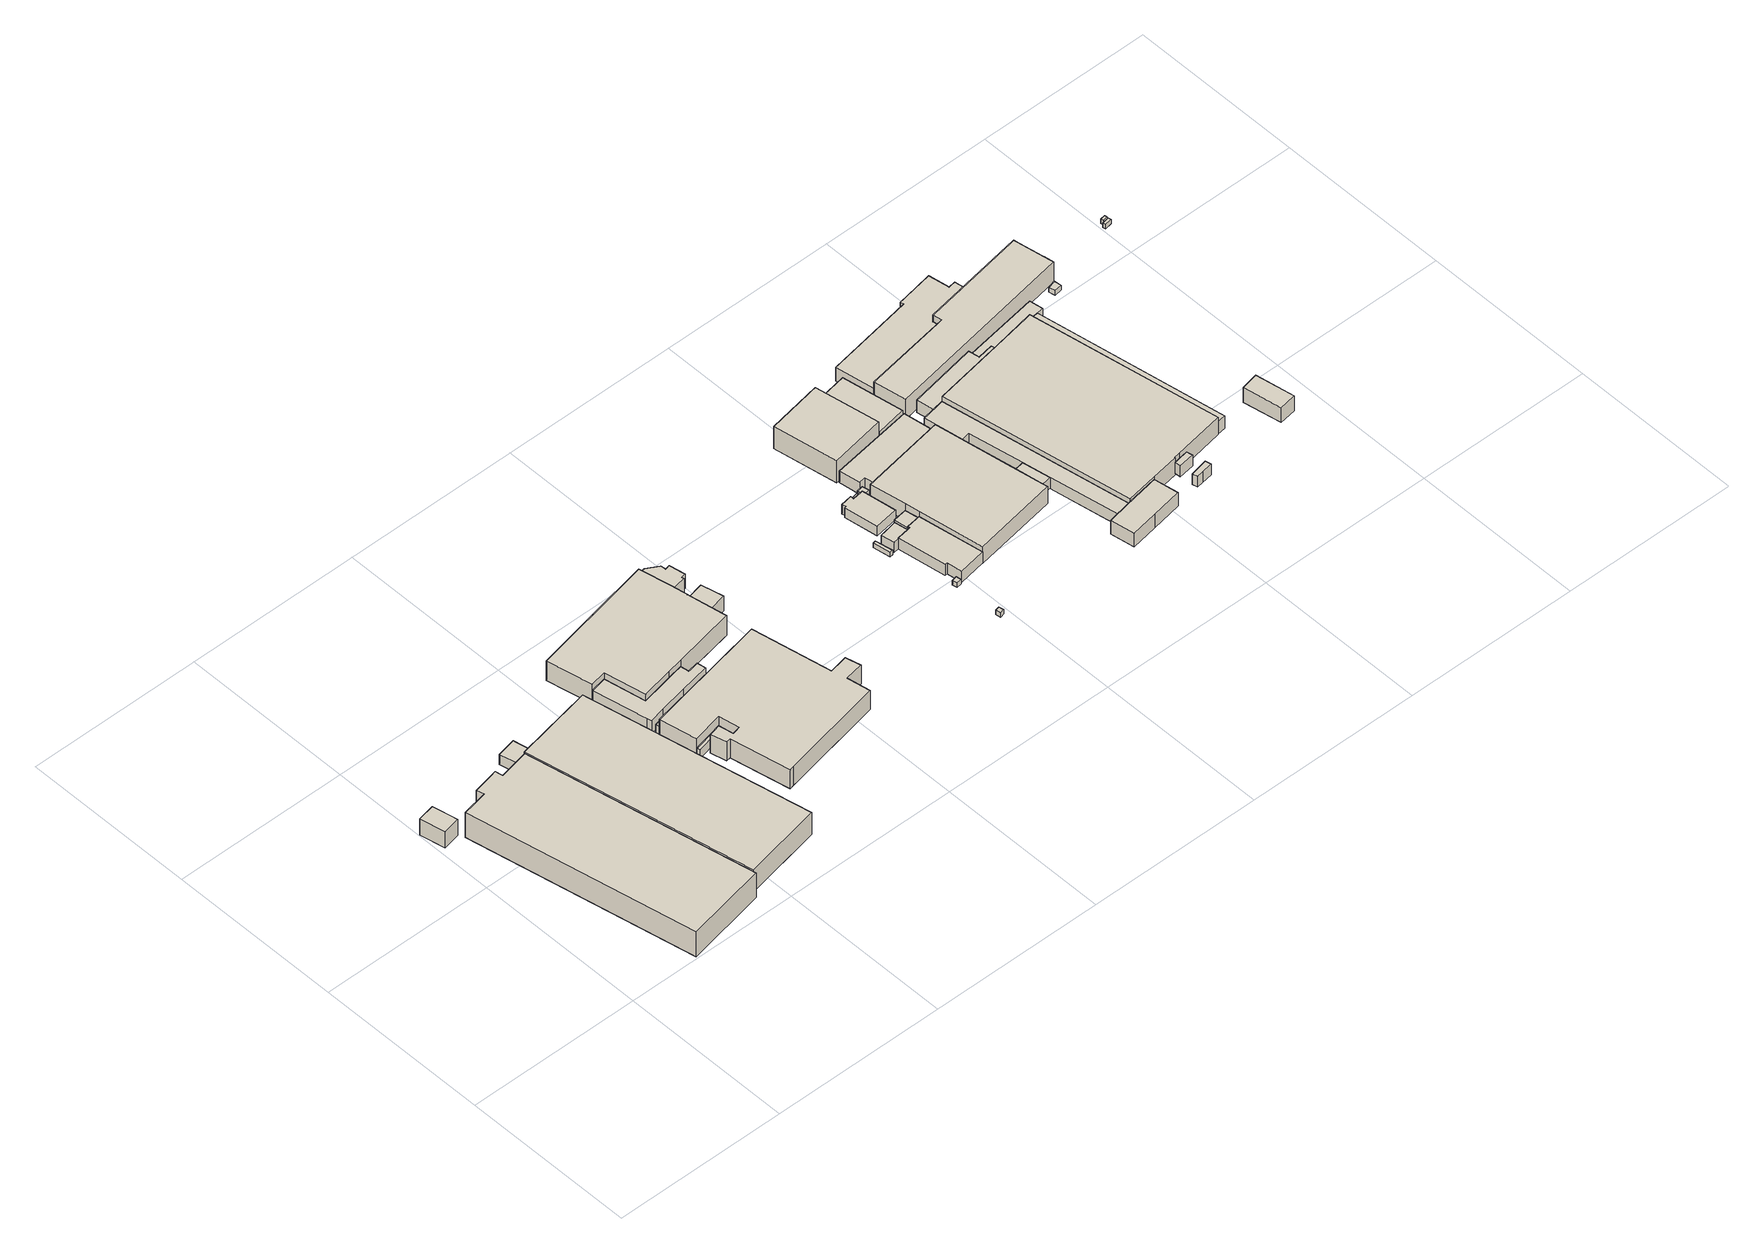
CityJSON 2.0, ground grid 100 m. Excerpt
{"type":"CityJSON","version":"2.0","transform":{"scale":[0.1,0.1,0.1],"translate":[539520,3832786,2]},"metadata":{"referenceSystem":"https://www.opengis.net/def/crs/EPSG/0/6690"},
"CityObjects":{
"building1":{"type":"Building","attributes":{"計測周辺長":49.13,"1/2500図郭":74,"区名":"住之江区","町丁目名称":"南港東８丁目","街区番号":1,"class":"3002","usage":"441","measuredHeight":10.8,"storeysAboveGround":3,"BuildingDetailAttribute.buildingRoofEdgeArea":145.83,"BuildingDetailAttribute.buildingStructureType":"603","BuildingDetailAttribute.buildingStructureOrgType":"3","BuildingDetailAttribute.detailedUsage":"1520","BuildingDetailAttribute.specifiedBuildingCoverageRate":0.6,"BuildingDetailAttribute.surveyYear":2017,"BuildingTsunamiRiskAttribute.description":"1","BuildingTsunamiRiskAttribute.rank":"1","BuildingTsunamiRiskAttribute.depth":0.26,"BuildingHighTideRiskAttribute.description":"1","BuildingHighTideRiskAttribute.rank":"3","BuildingHighTideRiskAttribute.depth":3.47,"BuildingIDAttribute.prefecture":"27","BuildingIDAttribute.city":"27125"},"geometry":[{"type":"Solid","lod":"1","boundaries":[[[[0,1,2,3]],[[2,4,5,3]],[[1,6,4,2]],[[0,7,6,1]],[[3,5,7,0]],[[4,6,7,5]]]]}]},
"building2":{"type":"Building","attributes":{"計測周辺長":345.77,"1/2500図郭":74,"区名":"住之江区","町丁目名称":"南港東８丁目","街区番号":1,"class":"3001","usage":"431","measuredHeight":16.3,"storeysAboveGround":4,"BuildingDetailAttribute.buildingRoofEdgeArea":5952.73,"BuildingDetailAttribute.buildingStructureType":"610","BuildingDetailAttribute.buildingStructureOrgType":"2","BuildingDetailAttribute.detailedUsage":"1720","BuildingDetailAttribute.specifiedBuildingCoverageRate":0.6,"BuildingDetailAttribute.surveyYear":2017,"BuildingTsunamiRiskAttribute.description":"1","BuildingTsunamiRiskAttribute.rank":"1","BuildingTsunamiRiskAttribute.depth":0.08,"BuildingHighTideRiskAttribute.description":"1","BuildingHighTideRiskAttribute.rank":"3","BuildingHighTideRiskAttribute.depth":3.04,"BuildingIDAttribute.prefecture":"27","BuildingIDAttribute.city":"27125"},"geometry":[{"type":"Solid","lod":"1","boundaries":[[[[8,9,10,11,12,13,14,15]],[[14,16,17,15]],[[13,18,16,14]],[[12,19,18,13]],[[11,20,19,12]],[[10,21,20,11]],[[9,22,21,10]],[[8,23,22,9]],[[15,17,23,8]],[[16,18,19,20,21,22,23,17]]]]}]},
"building3":{"type":"Building","attributes":{"計測周辺長":42.43,"1/2500図郭":74,"区名":"住之江区","町丁目名称":"南港東８丁目","街区番号":1,"class":"3001","usage":"431","measuredHeight":6.9,"storeysAboveGround":1,"BuildingDetailAttribute.buildingRoofEdgeArea":112.46,"BuildingDetailAttribute.buildingStructureType":"610","BuildingDetailAttribute.buildingStructureOrgType":"2","BuildingDetailAttribute.detailedUsage":"1720","BuildingDetailAttribute.specifiedBuildingCoverageRate":0.6,"BuildingDetailAttribute.surveyYear":2017,"BuildingTsunamiRiskAttribute.description":"1","BuildingTsunamiRiskAttribute.rank":"1","BuildingTsunamiRiskAttribute.depth":0.13,"BuildingHighTideRiskAttribute.description":"1","BuildingHighTideRiskAttribute.rank":"3","BuildingHighTideRiskAttribute.depth":3.34,"BuildingIDAttribute.prefecture":"27","BuildingIDAttribute.city":"27125"},"geometry":[{"type":"Solid","lod":"1","boundaries":[[[[24,25,26,27]],[[26,28,29,27]],[[25,30,28,26]],[[24,31,30,25]],[[27,29,31,24]],[[28,30,31,29]]]]}]},
"building4":{"type":"Building","attributes":{"計測周辺長":353.9,"1/2500図郭":74,"区名":"住之江区","町丁目名称":"南港東８丁目","街区番号":1,"class":"3001","usage":"431","measuredHeight":14.6,"storeysAboveGround":4,"BuildingDetailAttribute.buildingRoofEdgeArea":6018.65,"BuildingDetailAttribute.buildingStructureType":"610","BuildingDetailAttribute.buildingStructureOrgType":"2","BuildingDetailAttribute.detailedUsage":"1720","BuildingDetailAttribute.specifiedBuildingCoverageRate":0.6,"BuildingDetailAttribute.surveyYear":2017,"BuildingTsunamiRiskAttribute.description":"1","BuildingTsunamiRiskAttribute.rank":"1","BuildingTsunamiRiskAttribute.depth":0.05,"BuildingHighTideRiskAttribute.description":"1","BuildingHighTideRiskAttribute.rank":"3","BuildingHighTideRiskAttribute.depth":3.42,"BuildingIDAttribute.prefecture":"27","BuildingIDAttribute.city":"27125"},"geometry":[{"type":"Solid","lod":"1","boundaries":[[[[32,33,34,35]],[[34,36,37,35]],[[33,38,36,34]],[[32,39,38,33]],[[35,37,39,32]],[[36,38,39,37]]]]}]},
"building5":{"type":"Building","attributes":{"class":"3001","measuredHeight":5.6,"BuildingDetailAttribute.specifiedBuildingCoverageRate":0.6,"BuildingDetailAttribute.surveyYear":2017,"BuildingHighTideRiskAttribute.description":"1","BuildingHighTideRiskAttribute.rank":"2","BuildingHighTideRiskAttribute.depth":2.89,"BuildingIDAttribute.prefecture":"27","BuildingIDAttribute.city":"27125"},"geometry":[{"type":"Solid","lod":"1","boundaries":[[[[40,41,42,43,44,45,46]],[[45,47,48,46]],[[44,49,47,45]],[[43,50,49,44]],[[42,51,50,43]],[[41,52,51,42]],[[40,53,52,41]],[[46,48,53,40]],[[47,49,50,51,52,53,48]]]]}]},
"building6":{"type":"Building","attributes":{"計測周辺長":153.39,"1/2500図郭":74,"区名":"住之江区","町丁目名称":"南港東８丁目","街区番号":1,"class":"3003","usage":"441","measuredHeight":8.5,"storeysAboveGround":2,"BuildingDetailAttribute.buildingRoofEdgeArea":606.92,"BuildingDetailAttribute.buildingStructureType":"610","BuildingDetailAttribute.buildingStructureOrgType":"2","BuildingDetailAttribute.detailedUsage":"1520","BuildingDetailAttribute.specifiedBuildingCoverageRate":0.6,"BuildingDetailAttribute.surveyYear":2017,"BuildingHighTideRiskAttribute.description":"1","BuildingHighTideRiskAttribute.rank":"3","BuildingHighTideRiskAttribute.depth":3.03,"BuildingIDAttribute.prefecture":"27","BuildingIDAttribute.city":"27125"},"geometry":[{"type":"Solid","lod":"1","boundaries":[[[[54,55,56,57,58,59,60,61,62,63,64,65]],[[64,66,67,65]],[[63,68,66,64]],[[62,69,68,63]],[[61,70,69,62]],[[60,71,70,61]],[[59,72,71,60]],[[58,73,72,59]],[[57,74,73,58]],[[56,75,74,57]],[[55,76,75,56]],[[54,77,76,55]],[[65,67,77,54]],[[66,68,69,70,71,72,73,74,75,76,77,67]]]]}]},
"building7":{"type":"Building","attributes":{"計測周辺長":147.57,"1/2500図郭":75,"区名":"住之江区","町丁目名称":"南港東８丁目","街区番号":1,"class":"3003","usage":"441","measuredHeight":7.2,"storeysAboveGround":2,"BuildingDetailAttribute.buildingRoofEdgeArea":171.74,"BuildingDetailAttribute.buildingStructureType":"610","BuildingDetailAttribute.buildingStructureOrgType":"2","BuildingDetailAttribute.detailedUsage":"1520","BuildingDetailAttribute.specifiedBuildingCoverageRate":0.6,"BuildingDetailAttribute.surveyYear":2017,"BuildingHighTideRiskAttribute.description":"1","BuildingHighTideRiskAttribute.rank":"2","BuildingHighTideRiskAttribute.depth":2.83,"BuildingIDAttribute.prefecture":"27","BuildingIDAttribute.city":"27125"},"geometry":[{"type":"Solid","lod":"1","boundaries":[[[[78,79,80,81,82,83]],[[82,84,85,83]],[[81,86,84,82]],[[80,87,86,81]],[[79,88,87,80]],[[78,89,88,79]],[[83,85,89,78]],[[84,86,87,88,89,85]]]]}]},
"building8":{"type":"Building","attributes":{"計測周辺長":343.12,"1/2500図郭":75,"区名":"住之江区","町丁目名称":"南港東８丁目","街区番号":1,"class":"3001","usage":"441","measuredHeight":12.2,"storeysAboveGround":4,"BuildingDetailAttribute.buildingRoofEdgeArea":4594.61,"BuildingDetailAttribute.buildingStructureType":"610","BuildingDetailAttribute.buildingStructureOrgType":"2","BuildingDetailAttribute.detailedUsage":"1520","BuildingDetailAttribute.specifiedBuildingCoverageRate":0.6,"BuildingDetailAttribute.surveyYear":2017,"BuildingTsunamiRiskAttribute.description":"1","BuildingTsunamiRiskAttribute.rank":"1","BuildingTsunamiRiskAttribute.depth":0.01,"BuildingHighTideRiskAttribute.description":"1","BuildingHighTideRiskAttribute.rank":"2","BuildingHighTideRiskAttribute.depth":2.85,"BuildingIDAttribute.prefecture":"27","BuildingIDAttribute.city":"27125"},"geometry":[{"type":"Solid","lod":"1","boundaries":[[[[90,91,92,93,94,95,96,97,98,99,100,101,102,103,104,105,106,107,108]],[[107,109,110,108]],[[106,111,109,107]],[[105,112,111,106]],[[104,113,112,105]],[[103,114,113,104]],[[102,115,114,103]],[[101,116,115,102]],[[100,117,116,101]],[[99,118,117,100]],[[98,119,118,99]],[[97,120,119,98]],[[96,121,120,97]],[[95,122,121,96]],[[94,123,122,95]],[[93,124,123,94]],[[92,125,124,93]],[[91,126,125,92]],[[90,127,126,91]],[[108,110,127,90]],[[109,111,112,113,114,115,116,117,118,119,120,121,122,123,124,125,126,127,110]]]]}]},
"building9":{"type":"Building","attributes":{"計測周辺長":247.47,"1/2500図郭":75,"区名":"住之江区","町丁目名称":"南港東８丁目","街区番号":1,"class":"3001","usage":"441","measuredHeight":13,"storeysAboveGround":4,"BuildingDetailAttribute.buildingRoofEdgeArea":3472.98,"BuildingDetailAttribute.buildingStructureType":"610","BuildingDetailAttribute.buildingStructureOrgType":"2","BuildingDetailAttribute.detailedUsage":"1520","BuildingDetailAttribute.specifiedBuildingCoverageRate":0.6,"BuildingDetailAttribute.surveyYear":2017,"BuildingTsunamiRiskAttribute.description":"1","BuildingTsunamiRiskAttribute.rank":"1","BuildingTsunamiRiskAttribute.depth":0.2,"BuildingHighTideRiskAttribute.description":"1","BuildingHighTideRiskAttribute.rank":"2","BuildingHighTideRiskAttribute.depth":2.83,"BuildingIDAttribute.prefecture":"27","BuildingIDAttribute.city":"27125"},"geometry":[{"type":"Solid","lod":"1","boundaries":[[[[128,129,130,131,132,133,134,135,136,137,138,139,140]],[[139,141,142,140]],[[138,143,141,139]],[[137,144,143,138]],[[136,145,144,137]],[[135,146,145,136]],[[134,147,146,135]],[[133,148,147,134]],[[132,149,148,133]],[[131,150,149,132]],[[130,151,150,131]],[[129,152,151,130]],[[128,153,152,129]],[[140,142,153,128]],[[141,143,144,145,146,147,148,149,150,151,152,153,142]]]]}]},
"building10":{"type":"Building","attributes":{"計測周辺長":47.56,"1/2500図郭":75,"区名":"住之江区","町丁目名称":"南港東８丁目","街区番号":1,"class":"3001","usage":"441","measuredHeight":10.1,"storeysAboveGround":3,"BuildingDetailAttribute.buildingRoofEdgeArea":140.55,"BuildingDetailAttribute.buildingStructureType":"603","BuildingDetailAttribute.buildingStructureOrgType":"3","BuildingDetailAttribute.detailedUsage":"1520","BuildingDetailAttribute.specifiedBuildingCoverageRate":0.6,"BuildingDetailAttribute.surveyYear":2017,"BuildingTsunamiRiskAttribute.description":"1","BuildingTsunamiRiskAttribute.rank":"1","BuildingTsunamiRiskAttribute.depth":0.05,"BuildingHighTideRiskAttribute.description":"1","BuildingHighTideRiskAttribute.rank":"3","BuildingHighTideRiskAttribute.depth":3.21,"BuildingIDAttribute.prefecture":"27","BuildingIDAttribute.city":"27125"},"geometry":[{"type":"Solid","lod":"1","boundaries":[[[[154,155,156,157,158]],[[157,159,160,158]],[[156,161,159,157]],[[155,162,161,156]],[[154,163,162,155]],[[158,160,163,154]],[[159,161,162,163,160]]]]}]},
"building11":{"type":"Building","attributes":{"計測周辺長":59.42,"1/2500図郭":75,"区名":"住之江区","町丁目名称":"南港東８丁目","街区番号":1,"class":"3002","usage":"441","measuredHeight":9.5,"storeysAboveGround":4,"BuildingDetailAttribute.buildingRoofEdgeArea":193.84,"BuildingDetailAttribute.buildingStructureType":"603","BuildingDetailAttribute.buildingStructureOrgType":"3","BuildingDetailAttribute.detailedUsage":"1520","BuildingDetailAttribute.specifiedBuildingCoverageRate":0.6,"BuildingDetailAttribute.surveyYear":2017,"BuildingTsunamiRiskAttribute.description":"1","BuildingTsunamiRiskAttribute.rank":"1","BuildingTsunamiRiskAttribute.depth":0.17,"BuildingHighTideRiskAttribute.description":"1","BuildingHighTideRiskAttribute.rank":"3","BuildingHighTideRiskAttribute.depth":3.35,"BuildingIDAttribute.prefecture":"27","BuildingIDAttribute.city":"27125"},"geometry":[{"type":"Solid","lod":"1","boundaries":[[[[164,165,166,167,168,169,170,171,172]],[[171,173,174,172]],[[170,175,173,171]],[[169,176,175,170]],[[168,177,176,169]],[[167,178,177,168]],[[166,179,178,167]],[[165,180,179,166]],[[164,181,180,165]],[[172,174,181,164]],[[173,175,176,177,178,179,180,181,174]]]]}]},
"building12":{"type":"Building","attributes":{"class":"3001","BuildingDetailAttribute.specifiedBuildingCoverageRate":0.6,"BuildingDetailAttribute.surveyYear":2017,"BuildingTsunamiRiskAttribute.description":"1","BuildingTsunamiRiskAttribute.rank":"1","BuildingTsunamiRiskAttribute.depth":0.21,"BuildingHighTideRiskAttribute.description":"1","BuildingHighTideRiskAttribute.rank":"3","BuildingHighTideRiskAttribute.depth":3.24,"BuildingIDAttribute.prefecture":"27","BuildingIDAttribute.city":"27125"},"geometry":[{"type":"Solid","lod":"1","boundaries":[[[[182,183,184,185]],[[184,186,187,185]],[[183,188,186,184]],[[182,189,188,183]],[[185,187,189,182]],[[186,188,189,187]]]]}]},
"building13":{"type":"Building","attributes":{"class":"3001","BuildingDetailAttribute.specifiedBuildingCoverageRate":0.6,"BuildingDetailAttribute.surveyYear":2017,"BuildingTsunamiRiskAttribute.description":"1","BuildingTsunamiRiskAttribute.rank":"1","BuildingTsunamiRiskAttribute.depth":0.31,"BuildingHighTideRiskAttribute.description":"1","BuildingHighTideRiskAttribute.rank":"3","BuildingHighTideRiskAttribute.depth":3.35,"BuildingIDAttribute.prefecture":"27","BuildingIDAttribute.city":"27125"},"geometry":[{"type":"Solid","lod":"1","boundaries":[[[[190,191,192,193]],[[192,194,195,193]],[[191,196,194,192]],[[190,197,196,191]],[[193,195,197,190]],[[194,196,197,195]]]]}]},
"building14":{"type":"Building","attributes":{"class":"3003","BuildingDetailAttribute.specifiedBuildingCoverageRate":0.6,"BuildingDetailAttribute.surveyYear":2017,"BuildingTsunamiRiskAttribute.description":"1","BuildingTsunamiRiskAttribute.rank":"1","BuildingTsunamiRiskAttribute.depth":0.08,"BuildingHighTideRiskAttribute.description":"1","BuildingHighTideRiskAttribute.rank":"3","BuildingHighTideRiskAttribute.depth":3.11,"BuildingIDAttribute.prefecture":"27","BuildingIDAttribute.city":"27125"},"geometry":[{"type":"Solid","lod":"1","boundaries":[[[[198,199,200,201]],[[200,202,203,201]],[[199,204,202,200]],[[198,205,204,199]],[[201,203,205,198]],[[202,204,205,203]]]]}]},
"building15":{"type":"Building","attributes":{"計測周辺長":37.35,"1/2500図郭":75,"区名":"住之江区","町丁目名称":"南港東７丁目","街区番号":1,"class":"3001","usage":"431","measuredHeight":6.6,"storeysAboveGround":2,"BuildingDetailAttribute.buildingRoofEdgeArea":86.13,"BuildingDetailAttribute.buildingStructureType":"610","BuildingDetailAttribute.buildingStructureOrgType":"2","BuildingDetailAttribute.detailedUsage":"1720","BuildingDetailAttribute.specifiedBuildingCoverageRate":0.6,"BuildingDetailAttribute.surveyYear":2017,"BuildingTsunamiRiskAttribute.description":"1","BuildingTsunamiRiskAttribute.rank":"1","BuildingTsunamiRiskAttribute.depth":0.1,"BuildingHighTideRiskAttribute.description":"1","BuildingHighTideRiskAttribute.rank":"3","BuildingHighTideRiskAttribute.depth":3.14,"BuildingIDAttribute.prefecture":"27","BuildingIDAttribute.city":"27125"},"geometry":[{"type":"Solid","lod":"1","boundaries":[[[[206,207,208,209,210]],[[209,211,212,210]],[[208,213,211,209]],[[207,214,213,208]],[[206,215,214,207]],[[210,212,215,206]],[[211,213,214,215,212]]]]}]},
"building16":{"type":"Building","attributes":{"計測周辺長":104.68,"1/2500図郭":75,"区名":"住之江区","町丁目名称":"南港東７丁目","街区番号":1,"class":"3001","usage":"431","measuredHeight":7.3,"storeysAboveGround":2,"BuildingDetailAttribute.buildingRoofEdgeArea":486.37,"BuildingDetailAttribute.buildingStructureType":"610","BuildingDetailAttribute.buildingStructureOrgType":"2","BuildingDetailAttribute.detailedUsage":"1720","BuildingDetailAttribute.specifiedBuildingCoverageRate":0.6,"BuildingDetailAttribute.surveyYear":2017,"BuildingTsunamiRiskAttribute.description":"1","BuildingTsunamiRiskAttribute.rank":"1","BuildingTsunamiRiskAttribute.depth":0.25,"BuildingHighTideRiskAttribute.description":"1","BuildingHighTideRiskAttribute.rank":"3","BuildingHighTideRiskAttribute.depth":3.35,"BuildingIDAttribute.prefecture":"27","BuildingIDAttribute.city":"27125"},"geometry":[{"type":"Solid","lod":"1","boundaries":[[[[216,217,218,219,220,221,222,223,224]],[[223,225,226,224]],[[222,227,225,223]],[[221,228,227,222]],[[220,229,228,221]],[[219,230,229,220]],[[218,231,230,219]],[[217,232,231,218]],[[216,233,232,217]],[[224,226,233,216]],[[225,227,228,229,230,231,232,233,226]]]]}]},
"building17":{"type":"Building","attributes":{"計測周辺長":71.24,"1/2500図郭":75,"区名":"住之江区","町丁目名称":"南港東７丁目","街区番号":1,"class":"3001","usage":"431","measuredHeight":6.4,"storeysAboveGround":2,"BuildingDetailAttribute.buildingRoofEdgeArea":282.91,"BuildingDetailAttribute.buildingStructureType":"610","BuildingDetailAttribute.buildingStructureOrgType":"2","BuildingDetailAttribute.detailedUsage":"1720","BuildingDetailAttribute.specifiedBuildingCoverageRate":0.6,"BuildingDetailAttribute.surveyYear":2017,"BuildingTsunamiRiskAttribute.description":"1","BuildingTsunamiRiskAttribute.rank":"1","BuildingTsunamiRiskAttribute.depth":0.29,"BuildingHighTideRiskAttribute.description":"1","BuildingHighTideRiskAttribute.rank":"3","BuildingHighTideRiskAttribute.depth":3.41,"BuildingIDAttribute.prefecture":"27","BuildingIDAttribute.city":"27125"},"geometry":[{"type":"Solid","lod":"1","boundaries":[[[[234,235,236,237,238,239,240,241]],[[240,242,243,241]],[[239,244,242,240]],[[238,245,244,239]],[[237,246,245,238]],[[236,247,246,237]],[[235,248,247,236]],[[234,249,248,235]],[[241,243,249,234]],[[242,244,245,246,247,248,249,243]]]]}]},
"building18":{"type":"Building","attributes":{"計測周辺長":33.38,"1/2500図郭":75,"区名":"住之江区","町丁目名称":"南港東７丁目","街区番号":1,"class":"3001","usage":"431","measuredHeight":6.2,"storeysAboveGround":2,"BuildingDetailAttribute.buildingRoofEdgeArea":68,"BuildingDetailAttribute.buildingStructureType":"610","BuildingDetailAttribute.buildingStructureOrgType":"2","BuildingDetailAttribute.detailedUsage":"1720","BuildingDetailAttribute.specifiedBuildingCoverageRate":0.6,"BuildingDetailAttribute.surveyYear":2017,"BuildingTsunamiRiskAttribute.description":"1","BuildingTsunamiRiskAttribute.rank":"1","BuildingTsunamiRiskAttribute.depth":0.09,"BuildingHighTideRiskAttribute.description":"1","BuildingHighTideRiskAttribute.rank":"3","BuildingHighTideRiskAttribute.depth":3.2,"BuildingIDAttribute.prefecture":"27","BuildingIDAttribute.city":"27125"},"geometry":[{"type":"Solid","lod":"1","boundaries":[[[[250,251,252,253]],[[252,254,255,253]],[[251,256,254,252]],[[250,257,256,251]],[[253,255,257,250]],[[254,256,257,255]]]]}]},
"building19":{"type":"Building","attributes":{"計測周辺長":18.43,"1/2500図郭":75,"区名":"住之江区","町丁目名称":"南港東７丁目","街区番号":1,"class":"3003","usage":"431","measuredHeight":3.1,"storeysAboveGround":2,"BuildingDetailAttribute.buildingRoofEdgeArea":17.13,"BuildingDetailAttribute.buildingStructureType":"610","BuildingDetailAttribute.buildingStructureOrgType":"2","BuildingDetailAttribute.detailedUsage":"1720","BuildingDetailAttribute.specifiedBuildingCoverageRate":0.6,"BuildingDetailAttribute.surveyYear":2017,"BuildingTsunamiRiskAttribute.description":"1","BuildingTsunamiRiskAttribute.rank":"1","BuildingTsunamiRiskAttribute.depth":0.24,"BuildingHighTideRiskAttribute.description":"1","BuildingHighTideRiskAttribute.rank":"3","BuildingHighTideRiskAttribute.depth":3.35,"BuildingIDAttribute.prefecture":"27","BuildingIDAttribute.city":"27125"},"geometry":[{"type":"Solid","lod":"1","boundaries":[[[[258,259,260,261,262,263]],[[262,264,265,263]],[[261,266,264,262]],[[260,267,266,261]],[[259,268,267,260]],[[258,269,268,259]],[[263,265,269,258]],[[264,266,267,268,269,265]]]]}]},
"building20":{"type":"Building","attributes":{"計測周辺長":15.21,"1/2500図郭":75,"区名":"住之江区","町丁目名称":"南港東７丁目","街区番号":1,"class":"3001","usage":"431","measuredHeight":3.6,"storeysAboveGround":1,"BuildingDetailAttribute.buildingRoofEdgeArea":14.19,"BuildingDetailAttribute.buildingStructureType":"610","BuildingDetailAttribute.buildingStructureOrgType":"2","BuildingDetailAttribute.detailedUsage":"1720","BuildingDetailAttribute.specifiedBuildingCoverageRate":0.6,"BuildingDetailAttribute.surveyYear":2017,"BuildingTsunamiRiskAttribute.description":"1","BuildingTsunamiRiskAttribute.rank":"1","BuildingTsunamiRiskAttribute.depth":0.47,"BuildingHighTideRiskAttribute.description":"1","BuildingHighTideRiskAttribute.rank":"3","BuildingHighTideRiskAttribute.depth":3.57,"BuildingIDAttribute.prefecture":"27","BuildingIDAttribute.city":"27125"},"geometry":[{"type":"Solid","lod":"1","boundaries":[[[[270,271,272,273]],[[272,274,275,273]],[[271,276,274,272]],[[270,277,276,271]],[[273,275,277,270]],[[274,276,277,275]]]]}]},
"building21":{"type":"Building","attributes":{"計測周辺長":230.84,"1/2500図郭":75,"区名":"住之江区","町丁目名称":"南港東７丁目","街区番号":1,"class":"3001","usage":"431","measuredHeight":11.1,"storeysAboveGround":3,"BuildingDetailAttribute.buildingRoofEdgeArea":3255.87,"BuildingDetailAttribute.buildingStructureType":"610","BuildingDetailAttribute.buildingStructureOrgType":"2","BuildingDetailAttribute.detailedUsage":"1720","BuildingDetailAttribute.specifiedBuildingCoverageRate":0.6,"BuildingDetailAttribute.surveyYear":2017,"BuildingTsunamiRiskAttribute.description":"1","BuildingTsunamiRiskAttribute.rank":"1","BuildingTsunamiRiskAttribute.depth":0.09,"BuildingHighTideRiskAttribute.description":"1","BuildingHighTideRiskAttribute.rank":"3","BuildingHighTideRiskAttribute.depth":3.17,"BuildingIDAttribute.prefecture":"27","BuildingIDAttribute.city":"27125"},"geometry":[{"type":"Solid","lod":"1","boundaries":[[[[278,279,280,281,282,283,284,285,286]],[[285,287,288,286]],[[284,289,287,285]],[[283,290,289,284]],[[282,291,290,283]],[[281,292,291,282]],[[280,293,292,281]],[[279,294,293,280]],[[278,295,294,279]],[[286,288,295,278]],[[287,289,290,291,292,293,294,295,288]]]]}]},
"building22":{"type":"Building","attributes":{"計測周辺長":137.56,"1/2500図郭":75,"区名":"住之江区","町丁目名称":"南港東７丁目","街区番号":1,"class":"3001","usage":"431","measuredHeight":14.7,"storeysAboveGround":3,"BuildingDetailAttribute.buildingRoofEdgeArea":1176.56,"BuildingDetailAttribute.buildingStructureType":"610","BuildingDetailAttribute.buildingStructureOrgType":"2","BuildingDetailAttribute.detailedUsage":"1720","BuildingDetailAttribute.specifiedBuildingCoverageRate":0.6,"BuildingDetailAttribute.surveyYear":2017,"BuildingTsunamiRiskAttribute.description":"1","BuildingTsunamiRiskAttribute.rank":"1","BuildingTsunamiRiskAttribute.depth":0.46,"BuildingHighTideRiskAttribute.description":"1","BuildingHighTideRiskAttribute.rank":"3","BuildingHighTideRiskAttribute.depth":3.55,"BuildingIDAttribute.prefecture":"27","BuildingIDAttribute.city":"27125"},"geometry":[{"type":"Solid","lod":"1","boundaries":[[[[296,297,298,299]],[[298,300,301,299]],[[297,302,300,298]],[[296,303,302,297]],[[299,301,303,296]],[[300,302,303,301]]]]}]},
"building23":{"type":"Building","attributes":{"計測周辺長":89.99,"1/2500図郭":75,"区名":"住之江区","町丁目名称":"南港東７丁目","街区番号":1,"class":"3001","usage":"431","measuredHeight":7.7,"storeysAboveGround":2,"BuildingDetailAttribute.buildingRoofEdgeArea":465.46,"BuildingDetailAttribute.buildingStructureType":"610","BuildingDetailAttribute.buildingStructureOrgType":"2","BuildingDetailAttribute.detailedUsage":"1720","BuildingDetailAttribute.specifiedBuildingCoverageRate":0.6,"BuildingDetailAttribute.surveyYear":2017,"BuildingTsunamiRiskAttribute.description":"1","BuildingTsunamiRiskAttribute.rank":"2","BuildingTsunamiRiskAttribute.depth":0.59,"BuildingHighTideRiskAttribute.description":"1","BuildingHighTideRiskAttribute.rank":"3","BuildingHighTideRiskAttribute.depth":3.71,"BuildingIDAttribute.prefecture":"27","BuildingIDAttribute.city":"27125"},"geometry":[{"type":"Solid","lod":"1","boundaries":[[[[304,305,306,307,308,286]],[[308,309,310,286]],[[307,311,309,308]],[[306,312,311,307]],[[305,313,312,306]],[[304,314,313,305]],[[286,310,314,304]],[[309,311,312,313,314,310]]]]}]},
"building24":{"type":"Building","attributes":{"class":"3001","measuredHeight":7.4,"BuildingDetailAttribute.specifiedBuildingCoverageRate":0.6,"BuildingDetailAttribute.surveyYear":2017,"BuildingTsunamiRiskAttribute.description":"1","BuildingTsunamiRiskAttribute.rank":"2","BuildingTsunamiRiskAttribute.depth":0.74,"BuildingHighTideRiskAttribute.description":"1","BuildingHighTideRiskAttribute.rank":"3","BuildingHighTideRiskAttribute.depth":3.82,"BuildingIDAttribute.prefecture":"27","BuildingIDAttribute.city":"27125"},"geometry":[{"type":"Solid","lod":"1","boundaries":[[[[315,316,317,318]],[[317,319,320,318]],[[316,321,319,317]],[[315,322,321,316]],[[318,320,322,315]],[[319,321,322,320]]]]}]},
"building25":{"type":"Building","attributes":{"計測周辺長":47.56,"1/2500図郭":75,"区名":"住之江区","町丁目名称":"南港東７丁目","街区番号":1,"class":"3003","usage":"431","measuredHeight":7.2,"storeysAboveGround":3,"BuildingDetailAttribute.buildingRoofEdgeArea":124.09,"BuildingDetailAttribute.buildingStructureType":"610","BuildingDetailAttribute.buildingStructureOrgType":"2","BuildingDetailAttribute.detailedUsage":"1720","BuildingDetailAttribute.specifiedBuildingCoverageRate":0.6,"BuildingDetailAttribute.surveyYear":2017,"BuildingTsunamiRiskAttribute.description":"1","BuildingTsunamiRiskAttribute.rank":"1","BuildingTsunamiRiskAttribute.depth":0.17,"BuildingHighTideRiskAttribute.description":"1","BuildingHighTideRiskAttribute.rank":"3","BuildingHighTideRiskAttribute.depth":3.18,"BuildingIDAttribute.prefecture":"27","BuildingIDAttribute.city":"27125"},"geometry":[{"type":"Solid","lod":"1","boundaries":[[[[323,324,325,326]],[[325,327,328,326]],[[324,329,327,325]],[[323,330,329,324]],[[326,328,330,323]],[[327,329,330,328]]]]}]},
"building26":{"type":"Building","attributes":{"計測周辺長":246.72,"1/2500図郭":75,"区名":"住之江区","町丁目名称":"南港東７丁目","街区番号":1,"class":"3003","usage":"431","measuredHeight":7.5,"storeysAboveGround":1,"BuildingDetailAttribute.buildingRoofEdgeArea":1088.25,"BuildingDetailAttribute.buildingStructureType":"610","BuildingDetailAttribute.buildingStructureOrgType":"2","BuildingDetailAttribute.detailedUsage":"1720","BuildingDetailAttribute.specifiedBuildingCoverageRate":0.6,"BuildingDetailAttribute.surveyYear":2017,"BuildingTsunamiRiskAttribute.description":"1","BuildingTsunamiRiskAttribute.rank":"1","BuildingTsunamiRiskAttribute.depth":0.09,"BuildingHighTideRiskAttribute.description":"1","BuildingHighTideRiskAttribute.rank":"3","BuildingHighTideRiskAttribute.depth":3.14,"BuildingIDAttribute.prefecture":"27","BuildingIDAttribute.city":"27125"},"geometry":[{"type":"Solid","lod":"1","boundaries":[[[[331,332,333,334,335,336,337,338,339]],[[338,340,341,339]],[[337,342,340,338]],[[336,343,342,337]],[[335,344,343,336]],[[334,330,344,335]],[[333,329,330,334]],[[332,345,329,333]],[[331,346,345,332]],[[339,341,346,331]],[[340,342,343,344,330,329,345,346,341]]]]}]},
"building27":{"type":"Building","attributes":{"計測周辺長":95,"1/2500図郭":75,"区名":"住之江区","町丁目名称":"南港東７丁目","街区番号":1,"class":"3003","usage":"431","measuredHeight":8.9,"storeysAboveGround":3,"BuildingDetailAttribute.buildingRoofEdgeArea":468.43,"BuildingDetailAttribute.buildingStructureType":"610","BuildingDetailAttribute.buildingStructureOrgType":"2","BuildingDetailAttribute.detailedUsage":"1720","BuildingDetailAttribute.specifiedBuildingCoverageRate":0.6,"BuildingDetailAttribute.surveyYear":2017,"BuildingTsunamiRiskAttribute.description":"1","BuildingTsunamiRiskAttribute.rank":"1","BuildingTsunamiRiskAttribute.depth":0.1,"BuildingHighTideRiskAttribute.description":"1","BuildingHighTideRiskAttribute.rank":"2","BuildingHighTideRiskAttribute.depth":2.87,"BuildingIDAttribute.prefecture":"27","BuildingIDAttribute.city":"27125"},"geometry":[{"type":"Solid","lod":"1","boundaries":[[[[347,348,349,350,351,352]],[[351,353,354,352]],[[350,355,353,351]],[[349,356,355,350]],[[348,357,356,349]],[[347,358,357,348]],[[352,354,358,347]],[[353,355,356,357,358,354]]]]}]},
"building28":{"type":"Building","attributes":{"計測周辺長":354.12,"1/2500図郭":75,"区名":"住之江区","町丁目名称":"南港東７丁目","街区番号":1,"class":"3003","usage":"431","measuredHeight":10.5,"storeysAboveGround":3,"BuildingDetailAttribute.buildingRoofEdgeArea":7378.93,"BuildingDetailAttribute.buildingStructureType":"610","BuildingDetailAttribute.buildingStructureOrgType":"2","BuildingDetailAttribute.detailedUsage":"1720","BuildingDetailAttribute.specifiedBuildingCoverageRate":0.6,"BuildingDetailAttribute.surveyYear":2017,"BuildingTsunamiRiskAttribute.description":"1","BuildingTsunamiRiskAttribute.rank":"1","BuildingTsunamiRiskAttribute.depth":0.28,"BuildingHighTideRiskAttribute.description":"1","BuildingHighTideRiskAttribute.rank":"3","BuildingHighTideRiskAttribute.depth":3.13,"BuildingIDAttribute.prefecture":"27","BuildingIDAttribute.city":"27125"},"geometry":[{"type":"MultiSurface","lod":"1","boundaries":[[[359,360,361,362]]]}]},
"building29":{"type":"Building","attributes":{"計測周辺長":117.7,"1/2500図郭":75,"区名":"住之江区","町丁目名称":"南港東７丁目","街区番号":1,"class":"3003","usage":"431","measuredHeight":8.1,"storeysAboveGround":1,"BuildingDetailAttribute.buildingRoofEdgeArea":425.66,"BuildingDetailAttribute.buildingStructureType":"610","BuildingDetailAttribute.buildingStructureOrgType":"2","BuildingDetailAttribute.detailedUsage":"1720","BuildingDetailAttribute.specifiedBuildingCoverageRate":0.6,"BuildingDetailAttribute.surveyYear":2017,"BuildingTsunamiRiskAttribute.description":"1","BuildingTsunamiRiskAttribute.rank":"1","BuildingTsunamiRiskAttribute.depth":0.02,"BuildingHighTideRiskAttribute.description":"1","BuildingHighTideRiskAttribute.rank":"3","BuildingHighTideRiskAttribute.depth":3.23,"BuildingIDAttribute.prefecture":"27","BuildingIDAttribute.city":"27125"},"geometry":[{"type":"Solid","lod":"1","boundaries":[[[[363,364,365,366,367,368,369,370]],[[369,371,372,370]],[[368,373,371,369]],[[367,374,373,368]],[[366,375,374,367]],[[365,376,375,366]],[[364,377,376,365]],[[363,378,377,364]],[[370,372,378,363]],[[371,373,374,375,376,377,378,372]]]]}]},
"building30":{"type":"Building","attributes":{"計測周辺長":26.68,"1/2500図郭":75,"区名":"住之江区","町丁目名称":"南港東７丁目","街区番号":1,"class":"3003","usage":"431","measuredHeight":7.1,"storeysAboveGround":1,"BuildingDetailAttribute.buildingRoofEdgeArea":32.96,"BuildingDetailAttribute.buildingStructureType":"610","BuildingDetailAttribute.buildingStructureOrgType":"2","BuildingDetailAttribute.detailedUsage":"1720","BuildingDetailAttribute.specifiedBuildingCoverageRate":0.6,"BuildingDetailAttribute.surveyYear":2017,"BuildingHighTideRiskAttribute.description":"1","BuildingHighTideRiskAttribute.rank":"2","BuildingHighTideRiskAttribute.depth":2.8,"BuildingIDAttribute.prefecture":"27","BuildingIDAttribute.city":"27125"},"geometry":[{"type":"Solid","lod":"1","boundaries":[[[[379,380,381,382,383]],[[382,384,385,383]],[[381,386,384,382]],[[380,387,386,381]],[[379,388,387,380]],[[383,385,388,379]],[[384,386,387,388,385]]]]}]},
"building31":{"type":"Building","attributes":{"計測周辺長":24.91,"1/2500図郭":75,"区名":"住之江区","町丁目名称":"南港東７丁目","街区番号":1,"class":"3003","usage":"431","measuredHeight":7.2,"storeysAboveGround":1,"BuildingDetailAttribute.buildingRoofEdgeArea":31.43,"BuildingDetailAttribute.buildingStructureType":"610","BuildingDetailAttribute.buildingStructureOrgType":"2","BuildingDetailAttribute.detailedUsage":"1720","BuildingDetailAttribute.specifiedBuildingCoverageRate":0.6,"BuildingDetailAttribute.surveyYear":2017,"BuildingTsunamiRiskAttribute.description":"1","BuildingTsunamiRiskAttribute.rank":"1","BuildingTsunamiRiskAttribute.depth":0.26,"BuildingHighTideRiskAttribute.description":"1","BuildingHighTideRiskAttribute.rank":"2","BuildingHighTideRiskAttribute.depth":2.84,"BuildingIDAttribute.prefecture":"27","BuildingIDAttribute.city":"27125"},"geometry":[{"type":"Solid","lod":"1","boundaries":[[[[389,390,391,392,393]],[[392,394,395,393]],[[391,396,394,392]],[[390,397,396,391]],[[389,398,397,390]],[[393,395,398,389]],[[394,396,397,398,395]]]]}]},
"building32":{"type":"Building","attributes":{"計測周辺長":354.12,"1/2500図郭":75,"区名":"住之江区","町丁目名称":"南港東７丁目","街区番号":1,"class":"3001","usage":"431","measuredHeight":11.4,"storeysAboveGround":3,"BuildingDetailAttribute.buildingRoofEdgeArea":7378.93,"BuildingDetailAttribute.buildingStructureType":"610","BuildingDetailAttribute.buildingStructureOrgType":"2","BuildingDetailAttribute.detailedUsage":"1720","BuildingDetailAttribute.specifiedBuildingCoverageRate":0.6,"BuildingDetailAttribute.surveyYear":2017,"BuildingTsunamiRiskAttribute.description":"1","BuildingTsunamiRiskAttribute.rank":"1","BuildingTsunamiRiskAttribute.depth":0.15,"BuildingHighTideRiskAttribute.description":"1","BuildingHighTideRiskAttribute.rank":"3","BuildingHighTideRiskAttribute.depth":3.14,"BuildingIDAttribute.prefecture":"27","BuildingIDAttribute.city":"27125"},"geometry":[{"type":"Solid","lod":"1","boundaries":[[[[399,400,401,402,403,404,405,406,407,408,409]],[[408,410,411,409]],[[407,412,410,408]],[[406,360,412,407]],[[405,361,360,406]],[[404,413,361,405]],[[403,414,413,404]],[[402,415,414,403]],[[401,416,415,402]],[[400,417,416,401]],[[399,418,417,400]],[[409,411,418,399]],[[410,412,360,361,413,414,415,416,417,418,411]]]]}]},
"building33":{"type":"Building","attributes":{"計測周辺長":188.53,"1/2500図郭":75,"区名":"住之江区","町丁目名称":"南港東７丁目","街区番号":1,"class":"3003","usage":"431","measuredHeight":9.2,"storeysAboveGround":2,"BuildingDetailAttribute.buildingRoofEdgeArea":1522.19,"BuildingDetailAttribute.buildingStructureType":"610","BuildingDetailAttribute.buildingStructureOrgType":"2","BuildingDetailAttribute.detailedUsage":"1720","BuildingDetailAttribute.specifiedBuildingCoverageRate":0.6,"BuildingDetailAttribute.surveyYear":2017,"BuildingTsunamiRiskAttribute.description":"1","BuildingTsunamiRiskAttribute.rank":"2","BuildingTsunamiRiskAttribute.depth":0.99,"BuildingHighTideRiskAttribute.description":"1","BuildingHighTideRiskAttribute.rank":"3","BuildingHighTideRiskAttribute.depth":4.22,"BuildingIDAttribute.prefecture":"27","BuildingIDAttribute.city":"27125"},"geometry":[{"type":"Solid","lod":"1","boundaries":[[[[419,420,421,422,423,424,425,426,427,428,429,430,431]],[[430,432,433,431]],[[429,434,432,430]],[[428,435,434,429]],[[427,436,435,428]],[[426,437,436,427]],[[425,438,437,426]],[[424,439,438,425]],[[423,440,439,424]],[[422,441,440,423]],[[421,442,441,422]],[[420,443,442,421]],[[419,444,443,420]],[[431,433,444,419]],[[432,434,435,436,437,438,439,440,441,442,443,444,433]]]]}]},
"building34":{"type":"Building","attributes":{"計測周辺長":279.5,"1/2500図郭":75,"区名":"住之江区","町丁目名称":"南港東７丁目","街区番号":1,"class":"3001","usage":"431","measuredHeight":13.3,"storeysAboveGround":3,"BuildingDetailAttribute.buildingRoofEdgeArea":2421.06,"BuildingDetailAttribute.buildingStructureType":"610","BuildingDetailAttribute.buildingStructureOrgType":"2","BuildingDetailAttribute.detailedUsage":"1720","BuildingDetailAttribute.specifiedBuildingCoverageRate":0.6,"BuildingDetailAttribute.surveyYear":2017,"BuildingTsunamiRiskAttribute.description":"1","BuildingTsunamiRiskAttribute.rank":"2","BuildingTsunamiRiskAttribute.depth":0.93,"BuildingHighTideRiskAttribute.description":"1","BuildingHighTideRiskAttribute.rank":"3","BuildingHighTideRiskAttribute.depth":4.01,"BuildingIDAttribute.prefecture":"27","BuildingIDAttribute.city":"27125"},"geometry":[{"type":"Solid","lod":"1","boundaries":[[[[445,446,447,448,449,450,451,452,453,454]],[[453,455,456,454]],[[452,457,455,453]],[[451,458,457,452]],[[450,459,458,451]],[[449,460,459,450]],[[448,461,460,449]],[[447,462,461,448]],[[446,463,462,447]],[[445,464,463,446]],[[454,456,464,445]],[[455,457,458,459,460,461,462,463,464,456]]]]}]},
"building35":{"type":"Building","attributes":{"class":"3001","measuredHeight":5.8,"BuildingDetailAttribute.specifiedBuildingCoverageRate":0.6,"BuildingDetailAttribute.surveyYear":2017,"BuildingTsunamiRiskAttribute.description":"1","BuildingTsunamiRiskAttribute.rank":"1","BuildingTsunamiRiskAttribute.depth":0.12,"BuildingHighTideRiskAttribute.description":"1","BuildingHighTideRiskAttribute.rank":"3","BuildingHighTideRiskAttribute.depth":3.17,"BuildingIDAttribute.prefecture":"27","BuildingIDAttribute.city":"27125"},"geometry":[{"type":"Solid","lod":"1","boundaries":[[[[465,466,467,468,469,470]],[[469,471,472,470]],[[468,473,471,469]],[[467,474,473,468]],[[466,475,474,467]],[[465,476,475,466]],[[470,472,476,465]],[[471,473,474,475,476,472]]]]}]},
"building36":{"type":"Building","attributes":{"計測周辺長":229.92,"1/2500図郭":75,"区名":"住之江区","町丁目名称":"南港東７丁目","街区番号":1,"class":"3003","usage":"431","measuredHeight":8.3,"storeysAboveGround":2,"BuildingDetailAttribute.buildingRoofEdgeArea":581.44,"BuildingDetailAttribute.buildingStructureType":"610","BuildingDetailAttribute.buildingStructureOrgType":"2","BuildingDetailAttribute.detailedUsage":"1720","BuildingDetailAttribute.specifiedBuildingCoverageRate":0.6,"BuildingDetailAttribute.surveyYear":2017,"BuildingTsunamiRiskAttribute.description":"1","BuildingTsunamiRiskAttribute.rank":"2","BuildingTsunamiRiskAttribute.depth":1.13,"BuildingHighTideRiskAttribute.description":"1","BuildingHighTideRiskAttribute.rank":"3","BuildingHighTideRiskAttribute.depth":3.88,"BuildingIDAttribute.prefecture":"27","BuildingIDAttribute.city":"27125"},"geometry":[{"type":"Solid","lod":"1","boundaries":[[[[477,478,479,480]],[[479,481,482,480]],[[478,483,481,479]],[[477,484,483,478]],[[480,482,484,477]],[[481,483,484,482]]]]}]},
"building37":{"type":"Building","attributes":{"計測周辺長":64.16,"1/2500図郭":75,"区名":"住之江区","町丁目名称":"南港東７丁目","街区番号":1,"class":"3002","usage":"431","measuredHeight":9.9,"storeysAboveGround":1,"BuildingDetailAttribute.buildingRoofEdgeArea":219.37,"BuildingDetailAttribute.buildingStructureType":"610","BuildingDetailAttribute.buildingStructureOrgType":"2","BuildingDetailAttribute.detailedUsage":"1720","BuildingDetailAttribute.specifiedBuildingCoverageRate":0.6,"BuildingDetailAttribute.surveyYear":2017,"BuildingTsunamiRiskAttribute.description":"1","BuildingTsunamiRiskAttribute.rank":"2","BuildingTsunamiRiskAttribute.depth":0.91,"BuildingHighTideRiskAttribute.description":"1","BuildingHighTideRiskAttribute.rank":"3","BuildingHighTideRiskAttribute.depth":3.84,"BuildingIDAttribute.prefecture":"27","BuildingIDAttribute.city":"27125"},"geometry":[{"type":"Solid","lod":"1","boundaries":[[[[485,486,487,488]],[[487,489,490,488]],[[486,491,489,487]],[[485,492,491,486]],[[488,490,492,485]],[[489,491,492,490]]]]}]},
"building38":{"type":"Building","attributes":{"計測周辺長":17.3,"1/2500図郭":75,"区名":"住之江区","町丁目名称":"南港東７丁目","街区番号":1,"class":"3003","usage":"431","storeysAboveGround":1,"BuildingDetailAttribute.buildingRoofEdgeArea":18.47,"BuildingDetailAttribute.buildingStructureType":"610","BuildingDetailAttribute.buildingStructureOrgType":"2","BuildingDetailAttribute.detailedUsage":"1720","BuildingDetailAttribute.specifiedBuildingCoverageRate":0.6,"BuildingDetailAttribute.surveyYear":2017,"BuildingTsunamiRiskAttribute.description":"1","BuildingTsunamiRiskAttribute.rank":"2","BuildingTsunamiRiskAttribute.depth":0.91,"BuildingHighTideRiskAttribute.description":"1","BuildingHighTideRiskAttribute.rank":"3","BuildingHighTideRiskAttribute.depth":3.94,"BuildingIDAttribute.prefecture":"27","BuildingIDAttribute.city":"27125"},"geometry":[{"type":"Solid","lod":"1","boundaries":[[[[493,494,495,496]],[[495,497,498,496]],[[494,499,497,495]],[[493,500,499,494]],[[496,498,500,493]],[[497,499,500,498]]]]}]},
"building39":{"type":"Building","attributes":{"計測周辺長":279.5,"1/2500図郭":75,"区名":"住之江区","町丁目名称":"南港東７丁目","街区番号":1,"class":"3003","usage":"431","measuredHeight":3.8,"storeysAboveGround":3,"BuildingDetailAttribute.buildingRoofEdgeArea":2421.06,"BuildingDetailAttribute.buildingStructureType":"610","BuildingDetailAttribute.buildingStructureOrgType":"2","BuildingDetailAttribute.detailedUsage":"1720","BuildingDetailAttribute.specifiedBuildingCoverageRate":0.6,"BuildingDetailAttribute.surveyYear":2017,"BuildingTsunamiRiskAttribute.description":"1","BuildingTsunamiRiskAttribute.rank":"2","BuildingTsunamiRiskAttribute.depth":1.06,"BuildingHighTideRiskAttribute.description":"1","BuildingHighTideRiskAttribute.rank":"3","BuildingHighTideRiskAttribute.depth":4.1,"BuildingIDAttribute.prefecture":"27","BuildingIDAttribute.city":"27125"},"geometry":[{"type":"Solid","lod":"1","boundaries":[[[[501,502,503,504,505,506,507]],[[506,508,509,507]],[[505,510,508,506]],[[504,511,510,505]],[[503,512,511,504]],[[502,513,512,503]],[[501,514,513,502]],[[507,509,514,501]],[[508,510,511,512,513,514,509]]]]}]},
"building40":{"type":"Building","attributes":{"class":"3001","BuildingDetailAttribute.specifiedBuildingCoverageRate":0.6,"BuildingDetailAttribute.surveyYear":2017,"BuildingTsunamiRiskAttribute.description":"1","BuildingTsunamiRiskAttribute.rank":"2","BuildingTsunamiRiskAttribute.depth":0.54,"BuildingHighTideRiskAttribute.description":"1","BuildingHighTideRiskAttribute.rank":"3","BuildingHighTideRiskAttribute.depth":3.56,"BuildingIDAttribute.prefecture":"27","BuildingIDAttribute.city":"27125"},"geometry":[{"type":"Solid","lod":"1","boundaries":[[[[515,516,517,518]],[[517,519,520,518]],[[516,521,519,517]],[[515,522,521,516]],[[518,520,522,515]],[[519,521,522,520]]]]}]},
"building41":{"type":"Building","attributes":{"class":"3001","BuildingDetailAttribute.specifiedBuildingCoverageRate":0.6,"BuildingDetailAttribute.surveyYear":2017,"BuildingTsunamiRiskAttribute.description":"1","BuildingTsunamiRiskAttribute.rank":"1","BuildingTsunamiRiskAttribute.depth":0.38,"BuildingHighTideRiskAttribute.description":"1","BuildingHighTideRiskAttribute.rank":"3","BuildingHighTideRiskAttribute.depth":3.41,"BuildingIDAttribute.prefecture":"27","BuildingIDAttribute.city":"27125"},"geometry":[{"type":"Solid","lod":"1","boundaries":[[[[523,524,525,526]],[[525,527,528,526]],[[524,529,527,525]],[[523,530,529,524]],[[526,528,530,523]],[[527,529,530,528]]]]}]}
},
"vertices":[
[33,1317,7],[3,1459,7],[101,1479,7],[131,1337,7],[101,1479,115],[131,1337,115],[3,1459,115],[33,1317,115],
[149,1305,7],[294,1334,7],[283,1376,7],[433,1408,7],[441,1365,7],[613,1400,7],[873,100,7],[407,8,7],[873,100,170],[407,8,170],[613,1400,170],[441,1365,170],[433,1408,170],[283,1376,170],[294,1334,170],[149,1305,170],
[585,1543,9],[692,1564,9],[712,1463,9],[606,1441,9],[712,1463,77],[606,1441,77],[692,1564,77],[585,1543,77],
[628,1420,8],[1079,1509,8],[1339,227,8],[890,135,8],[1339,227,154],[890,135,154],[1079,1509,154],[628,1420,154],
[1462,993,13],[1485,878,13],[1438,868,13],[1422,950,13],[1420,964,13],[1294,937,13],[1290,956,13],[1294,937,68],[1290,956,68],[1420,964,68],[1422,950,68],[1438,868,68],[1485,878,68],[1462,993,68],
[1576,1377,12],[1584,1329,12],[1648,1340,12],[1656,1292,12],[1485,1259,12],[1327,1229,12],[1238,1210,12],[1233,1236,12],[1170,1540,12],[1261,1558,12],[1306,1324,12],[1484,1359,12],[1306,1324,96],[1484,1359,96],[1261,1558,96],[1170,1540,96],[1233,1236,96],[1238,1210,96],[1327,1229,96],[1485,1259,96],[1656,1292,96],[1648,1340,96],[1584,1329,96],[1576,1377,96],
[1485,1214,12],[1247,1166,12],[1243,1188,12],[1485,1238,12],[1941,1330,12],[1946,1305,12],[1941,1330,83],[1946,1305,83],[1485,1238,83],[1243,1188,83],[1247,1166,83],[1485,1214,83],
[2048,856,7],[2153,877,7],[2174,790,7],[2069,772,7],[2093,639,7],[1492,518,7],[1469,513,7],[1401,850,7],[1376,847,7],[1355,935,7],[1422,950,7],[1438,868,7],[1485,878,7],[1462,993,7],[1290,956,7],[1247,1166,7],[1485,1214,7],[1946,1305,7],[1961,1308,7],[1946,1305,130],[1961,1308,130],[1485,1214,130],[1247,1166,130],[1290,956,130],[1462,993,130],[1485,878,130],[1438,868,130],[1422,950,130],[1355,935,130],[1376,847,130],[1401,850,130],[1469,513,130],[1492,518,130],[2093,639,130],[2069,772,130],[2174,790,130],[2153,877,130],[2048,856,130],
[1874,1764,7],[1891,1670,7],[1890,1670,7],[1892,1660,7],[1930,1445,7],[1576,1377,7],[1484,1359,7],[1306,1324,7],[1261,1558,7],[1170,1540,7],[1117,1797,7],[1479,1871,7],[1837,1944,7],[1479,1871,137],[1837,1944,137],[1117,1797,137],[1170,1540,137],[1261,1558,137],[1306,1324,137],[1484,1359,137],[1576,1377,137],[1930,1445,137],[1892,1660,137],[1890,1670,137],[1891,1670,137],[1874,1764,137],
[1891,1670,9],[1997,1693,9],[2026,1569,9],[1919,1545,9],[1892,1660,9],[1919,1545,109],[1892,1660,109],[2026,1569,109],[1997,1693,109],[1891,1670,109],
[1837,1944,8],[1880,1952,8],[1948,1913,8],[1950,1883,8],[1978,1890,8],[1994,1798,8],[1969,1793,8],[1971,1780,8],[1874,1764,8],[1971,1780,104],[1874,1764,104],[1969,1793,104],[1994,1798,104],[1978,1890,104],[1950,1883,104],[1948,1913,104],[1880,1952,104],[1837,1944,104],
[2935,694,10],[2960,699,10],[2965,670,10],[2940,665,10],[2965,670,40],[2940,665,40],[2960,699,40],[2935,694,40],
[2919,972,10],[2949,977,10],[2953,947,10],[2924,943,10],[2953,947,40],[2924,943,40],[2949,977,40],[2919,972,40],
[2812,1398,12],[2830,1401,12],[2847,1303,12],[2829,1300,12],[2847,1303,42],[2829,1300,42],[2830,1401,42],[2812,1398,42],
[2891,1313,12],[2862,1308,12],[2850,1384,12],[2953,1403,12],[2966,1324,12],[2953,1403,78],[2966,1324,78],[2850,1384,78],[2862,1308,78],[2891,1313,78],
[3119,980,11],[2962,953,11],[2949,1040,11],[2934,1038,11],[2891,1313,11],[2966,1324,11],[2978,1326,11],[2977,1338,11],[3058,1350,11],[2977,1338,84],[3058,1350,84],[2978,1326,84],[2966,1324,84],[2891,1313,84],[2934,1038,84],[2949,1040,84],[2962,953,84],[3119,980,84],
[2985,1658,9],[3014,1463,9],[2880,1442,9],[2850,1634,9],[2863,1637,9],[2857,1659,9],[2922,1670,9],[2922,1650,9],[2922,1670,72],[2922,1650,72],[2857,1659,72],[2863,1637,72],[2850,1634,72],[2880,1442,72],[3014,1463,72],[2985,1658,72],
[2977,1338,12],[2964,1419,12],[3045,1431,12],[3058,1350,12],[3045,1431,73],[3058,1350,73],[2964,1419,73],[2977,1338,73],
[2922,1670,10],[2917,1670,10],[2915,1677,10],[2977,1688,10],[2980,1658,10],[2922,1650,10],[2980,1658,41],[2922,1650,41],[2977,1688,41],[2915,1677,41],[2917,1670,41],[2922,1670,41],
[2988,1695,7],[3025,1701,7],[3032,1662,7],[2995,1656,7],[3032,1662,43],[2995,1656,43],[3025,1701,43],[2988,1695,43],
[3497,1713,7],[3571,1266,7],[3598,1107,7],[3606,1062,7],[3119,980,7],[3058,1350,7],[3045,1431,7],[3010,1631,7],[3488,1712,7],[3010,1631,118],[3488,1712,118],[3045,1431,118],[3058,1350,118],[3119,980,118],[3606,1062,118],[3598,1107,118],[3571,1266,118],[3497,1713,118],
[2915,2187,6],[3229,2243,6],[3293,1879,6],[2978,1825,6],[3293,1879,153],[2978,1825,153],[3229,2243,153],[2915,2187,153],
[3055,1639,7],[3045,1705,7],[3005,1699,7],[2988,1818,7],[3462,1888,7],[3462,1888,84],[3488,1712,84],[2988,1818,84],[3005,1699,84],[3045,1705,84],[3055,1639,84],
[3241,2227,6],[3414,2256,6],[3473,1910,6],[3299,1880,6],[3473,1910,80],[3299,1880,80],[3414,2256,80],[3241,2227,80],
[3647,1279,15],[3675,1122,15],[3598,1107,15],[3571,1266,15],[3598,1107,86],[3571,1266,86],[3675,1122,86],[3647,1279,86],
[3831,744,12],[3744,728,12],[3675,1122,12],[3647,1279,12],[3593,1587,12],[3545,1579,12],[3508,1801,12],[3578,1813,12],[3643,1825,12],[3578,1813,86],[3643,1825,86],[3508,1801,86],[3545,1579,86],[3593,1587,86],[3744,728,86],[3831,744,86],
[4011,773,13],[4033,634,13],[3858,604,13],[3703,578,13],[3680,714,13],[3831,742,13],[3680,714,102],[3831,742,102],[3703,578,102],[3858,604,102],[4033,634,102],[4011,773,102],
[3643,1825,13],[3643,1825,118],[3831,744,118],[3831,744,13],
[3974,1882,7],[3643,1825,7],[3578,1813,7],[3561,1909,7],[3954,1979,7],[3965,1918,7],[4055,1933,7],[4061,1897,7],[4055,1933,88],[4061,1897,88],[3965,1918,88],[3954,1979,88],[3561,1909,88],[3578,1813,88],[3643,1825,88],[3974,1882,88],
[4218,665,17],[4182,660,17],[4174,690,17],[4274,709,17],[4281,676,17],[4274,709,88],[4281,676,88],[4174,690,88],[4182,660,88],[4218,665,88],
[4199,805,15],[4253,813,15],[4258,778,15],[4168,765,15],[4166,799,15],[4168,765,87],[4166,799,87],[4258,778,87],[4253,813,87],[4199,805,87],
[4492,856,4],[4199,805,4],[4166,800,4],[4166,799,4],[4011,773,4],[3831,742,4],[3831,744,4],[3643,1825,4],[3974,1882,4],[4061,1897,4],[4304,1939,4],[4061,1897,118],[4304,1939,118],[3974,1882,118],[3831,742,118],[4011,773,118],[4166,799,118],[4166,800,118],[4199,805,118],[4492,856,118],
[3933,2424,2],[4053,2445,2],[4147,2461,2],[4167,2342,2],[4208,2349,2],[4216,2298,2],[4157,2288,2],[4161,2262,2],[3959,2228,2],[3967,2178,2],[3463,2095,2],[3426,2317,2],[3936,2404,2],[3426,2317,94],[3936,2404,94],[3463,2095,94],[3967,2178,94],[3959,2228,94],[4161,2262,94],[4157,2288,94],[4216,2298,94],[4208,2349,94],[4167,2342,94],[4147,2461,94],[4053,2445,94],[3933,2424,94],
[4594,2163,4],[4595,2157,4],[4605,2101,4],[3495,1913,4],[3463,2095,4],[3967,2178,4],[3959,2228,4],[4161,2262,4],[4565,2331,4],[4570,2302,4],[4565,2331,137],[4570,2302,137],[4161,2262,137],[3959,2228,137],[3967,2178,137],[3463,2095,137],[3495,1913,137],[4605,2101,137],[4595,2157,137],[4594,2163,137],
[4068,1945,4],[3976,1930,4],[3969,1976,4],[4400,2044,4],[4412,1967,4],[4073,1913,4],[4412,1967,63],[4073,1913,63],[4400,2044,63],[3969,1976,63],[3976,1930,63],[4068,1945,63],
[4359,1947,3],[4542,866,3],[4492,858,3],[4304,1939,3],[4492,858,86],[4304,1939,86],[4542,866,86],[4359,1947,86],
[4719,930,4],[4816,949,4],[4856,729,4],[4759,713,4],[4856,729,103],[4759,713,103],[4816,949,103],[4719,930,103],
[4543,2068,5],[4590,2081,5],[4596,2039,5],[4551,2033,5],[4596,2039,35],[4551,2033,35],[4590,2081,35],[4543,2068,35],
[4570,2302,3],[4607,2308,3],[4624,2206,3],[4617,2205,3],[4624,2162,3],[4595,2157,3],[4594,2163,3],[4595,2157,42],[4594,2163,42],[4624,2162,42],[4617,2205,42],[4624,2206,42],[4607,2308,42],[4570,2302,42],
[5010,2204,9],[5051,2211,9],[5054,2195,9],[5013,2188,9],[5054,2195,39],[5013,2188,39],[5051,2211,39],[5010,2204,39],
[5019,2227,10],[5048,2233,10],[5051,2218,10],[5022,2212,10],[5051,2218,40],[5022,2212,40],[5048,2233,40],[5019,2227,40]
]}
